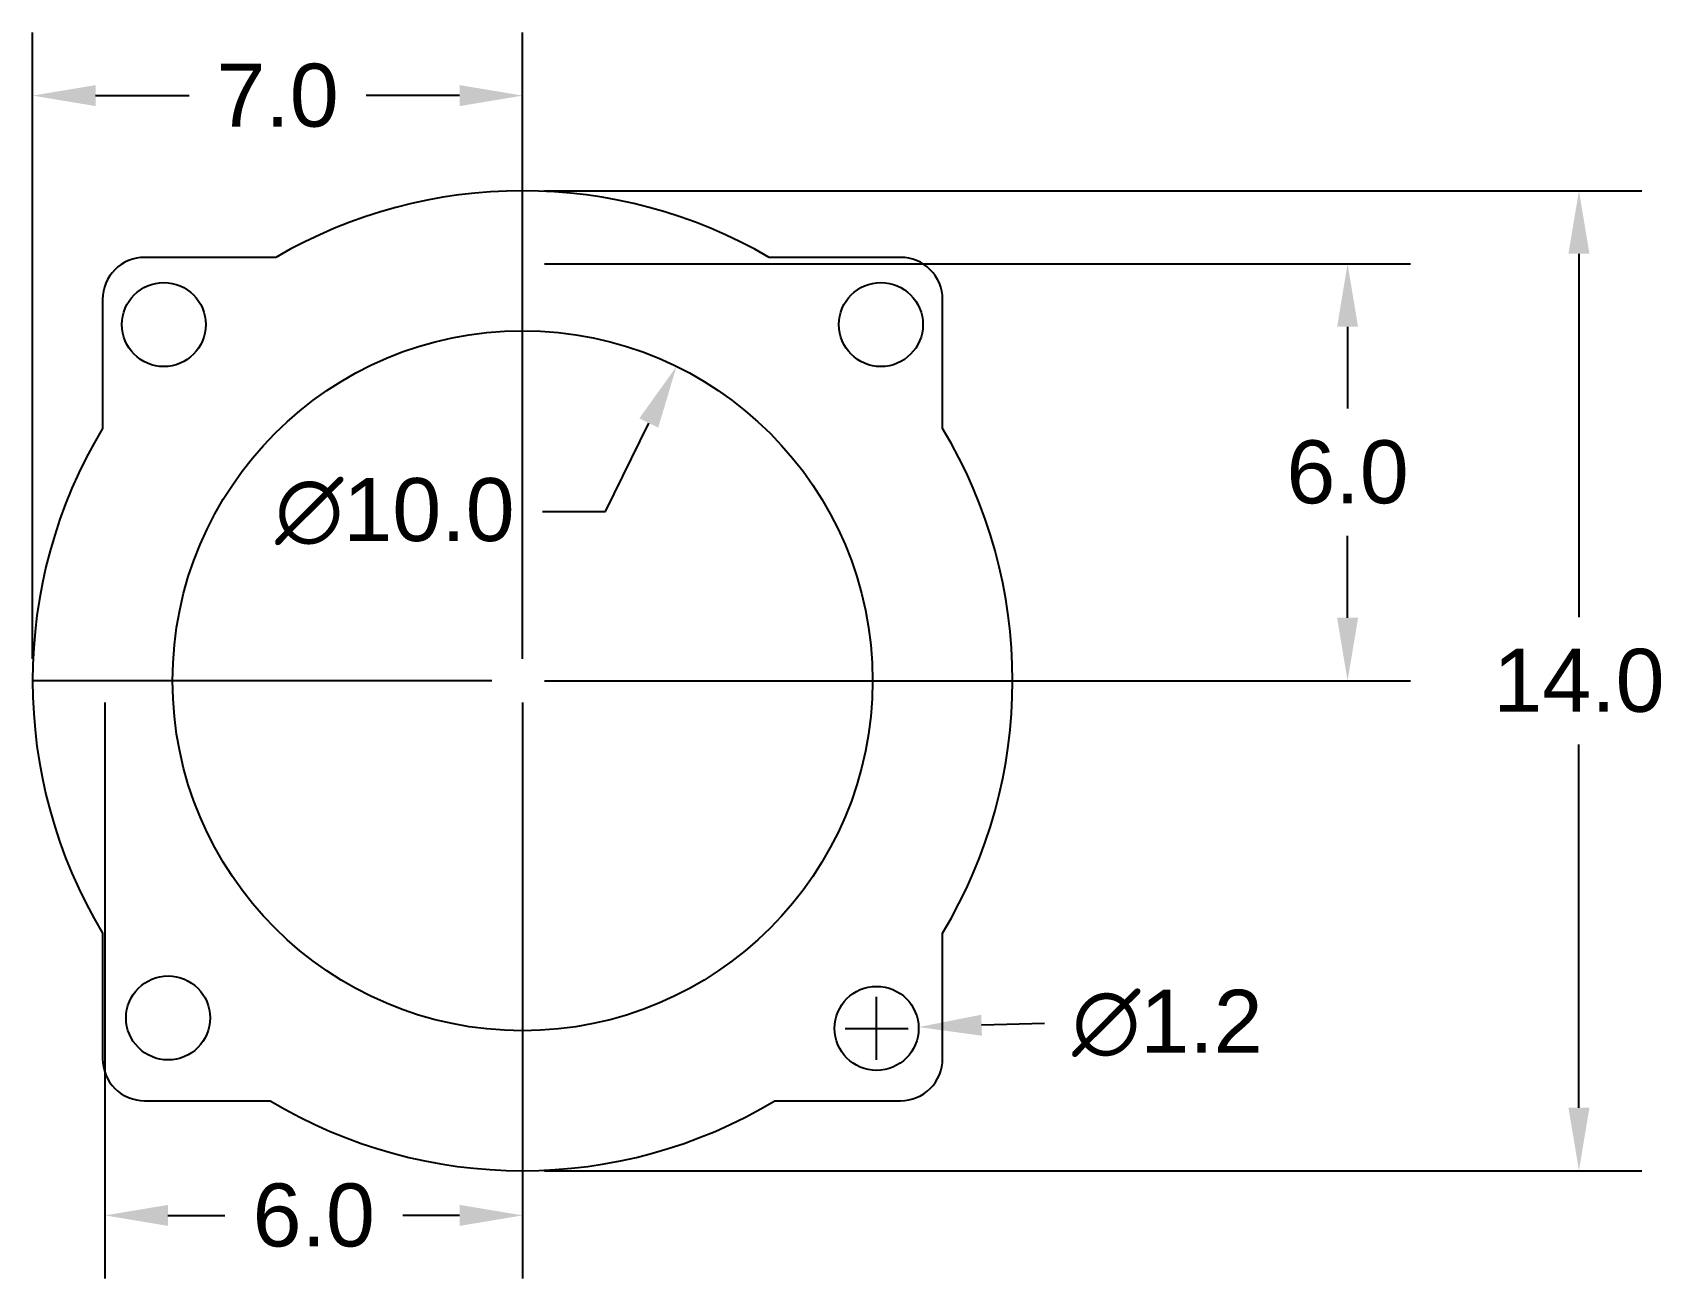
# Model space of a CAD drawing. Header units: millimetres. Extents: x 30.7 to 53.9, y 16.5 to 34.3.
import ezdxf

# ---------------------------------------------------------------- set-up
doc = ezdxf.new("R2010")
doc.units = ezdxf.units.MM
doc.header["$MEASUREMENT"] = 0
doc.styles.get("Standard").update_dxf_attribs({"font": 'arial.ttf'})
doc.dimstyles.get("Standard").update_dxf_attribs({"dimscale": 5, "dimtxt": 0.18, "dimasz": 0.18, "dimexe": 0.18, "dimexo": 0.0625, "dimgap": 0.09, "dimtad": 0, "dimtih": 1, "dimtoh": 1, "dimdec": 1, "dimzin": 0, "dimdsep": 46, "dimtxsty": 'Standard', "dimcen": 0.09, "dimadec": 0, "dimazin": 0, "dimtfac": 1, "dimtdec": 1, "dimtofl": 0, "dimtmove": 0, "dimatfit": 3, "dimfxl": 1, "dimtolj": 1, "dimtzin": 0, "dimarcsym": 0})

# ---------------------------------------------------------------- blocks, each defined once
blk = doc.blocks.new('*D7')
at = {"color": 0, "lineweight": -2, "transparency": 16777216}
for p, q in [((30.664, 25.316), (30.664, 34.263)), ((37.664, 25.316), (37.664, 34.263)), ((31.564, 33.363), (32.9, 33.363)), ((36.764, 33.363), (35.428, 33.363))]:
    blk.add_line(p, q, dxfattribs=at)
at = {"color": 0, "transparency": 16777216}
for points in [[(31.564, 33.513), (31.564, 33.213), (30.664, 33.363)], [(36.764, 33.513), (36.764, 33.213), (37.664, 33.363)]]:
    blk.add_solid(points, dxfattribs=at)
at = {"layer": 'Defpoints', "color": 0, "transparency": 16777216}
for p in [(30.664, 33.363), (30.664, 25.004), (37.664, 25.004)]:
    blk.add_point(p, dxfattribs=at)
at = {"color": 0, "transparency": 16777216, "insert": (34.164, 33.363), "char_height": 0.9, "attachment_point": 5}
blk.add_mtext('\\A1;7.0', dxfattribs=at)
blk = doc.blocks.new('*D8')
at = {"color": 0, "lineweight": -2, "transparency": 16777216}
for p, q in [((31.698, 24.691), (31.698, 16.466)), ((37.664, 24.691), (37.664, 16.466)), ((32.598, 17.366), (33.411, 17.366)), ((36.764, 17.366), (35.951, 17.366))]:
    blk.add_line(p, q, dxfattribs=at)
at = {"color": 0, "transparency": 16777216}
for points in [[(32.598, 17.516), (32.598, 17.216), (31.698, 17.366)], [(36.764, 17.516), (36.764, 17.216), (37.664, 17.366)]]:
    blk.add_solid(points, dxfattribs=at)
at = {"layer": 'Defpoints', "color": 0, "transparency": 16777216}
for p in [(31.698, 25.004), (37.664, 25.004), (31.698, 17.366)]:
    blk.add_point(p, dxfattribs=at)
at = {"color": 0, "transparency": 16777216, "insert": (34.681, 17.366), "char_height": 0.9, "attachment_point": 5}
blk.add_mtext('\\A1;6.0', dxfattribs=at)
blk = doc.blocks.new('*D10')
at = {"color": 0, "lineweight": -2, "transparency": 16777216}
for p, q in [((37.977, 30.961), (50.35, 30.961)), ((49.45, 30.061), (49.45, 28.892)), ((49.45, 25.904), (49.45, 27.073)), ((37.977, 25.004), (50.35, 25.004))]:
    blk.add_line(p, q, dxfattribs=at)
at = {"color": 0, "transparency": 16777216}
for points in [[(49.3, 30.061), (49.6, 30.061), (49.45, 30.961)], [(49.3, 25.904), (49.6, 25.904), (49.45, 25.004)]]:
    blk.add_solid(points, dxfattribs=at)
at = {"layer": 'Defpoints', "color": 0, "transparency": 16777216}
for p in [(37.664, 30.961), (49.45, 30.961), (37.664, 25.004)]:
    blk.add_point(p, dxfattribs=at)
at = {"color": 0, "transparency": 16777216, "insert": (49.45, 27.982), "char_height": 0.9, "attachment_point": 5}
blk.add_mtext('\\A1;6.0', dxfattribs=at)
blk = doc.blocks.new('*D11')
at = {"color": 0, "lineweight": -2, "transparency": 16777216}
for p, q in [((37.977, 32.004), (53.655, 32.004)), ((52.755, 31.104), (52.755, 25.913)), ((52.755, 18.904), (52.755, 24.094)), ((37.977, 18.004), (53.655, 18.004))]:
    blk.add_line(p, q, dxfattribs=at)
at = {"color": 0, "transparency": 16777216}
for points in [[(52.605, 31.104), (52.905, 31.104), (52.755, 32.004)], [(52.605, 18.904), (52.905, 18.904), (52.755, 18.004)]]:
    blk.add_solid(points, dxfattribs=at)
at = {"layer": 'Defpoints', "color": 0, "transparency": 16777216}
for p in [(37.664, 32.004), (52.755, 32.004), (37.664, 18.004)]:
    blk.add_point(p, dxfattribs=at)
at = {"color": 0, "transparency": 16777216, "insert": (52.755, 25.004), "char_height": 0.9, "attachment_point": 5}
blk.add_mtext('\\A1;14.0', dxfattribs=at)
blk = doc.blocks.new('*D12')
at = {"color": 0, "lineweight": -2, "transparency": 16777216}
for p, q in [((42.722, 19.588), (42.722, 20.488)), ((42.272, 20.038), (43.172, 20.038)), ((45.121, 20.109), (44.222, 20.083))]:
    blk.add_line(p, q, dxfattribs=at)
at = {"color": 0, "transparency": 16777216}
blk.add_solid([(44.217, 20.233), (44.226, 19.933), (43.322, 20.056)], dxfattribs=at)
at = {"layer": 'Defpoints', "color": 0, "transparency": 16777216}
for p in [(43.322, 20.056), (42.123, 20.02)]:
    blk.add_point(p, dxfattribs=at)
at = {"color": 0, "transparency": 16777216, "insert": (46.876, 20.109), "char_height": 0.9, "attachment_point": 5}
blk.add_mtext('\\A1;∅1.2', dxfattribs=at)
blk = doc.blocks.new('*D13')
at = {"color": 0, "lineweight": -2, "transparency": 16777216}
for p, q in [((38.847, 27.42), (39.467, 28.686)), ((37.947, 27.42), (38.847, 27.42))]:
    blk.add_line(p, q, dxfattribs=at)
at = {"color": 0, "transparency": 16777216}
blk.add_solid([(39.332, 28.752), (39.602, 28.62), (39.863, 29.495)], dxfattribs=at)
at = {"layer": 'Defpoints', "color": 0, "transparency": 16777216}
for p in [(39.863, 29.495), (35.466, 20.513)]:
    blk.add_point(p, dxfattribs=at)
at = {"color": 0, "transparency": 16777216, "insert": (35.84, 27.42), "char_height": 0.9, "attachment_point": 5}
blk.add_mtext('\\A1;∅10.0', dxfattribs=at)

msp = doc.modelspace()

# ---------------------------------------------------------------- linework, layer by layer
msp.add_line((37.225, 25.004), (30.664, 25.004))
for points in [[(34.14, 31.052), (32.264, 31.052, 0.414214), (31.664, 30.452), (31.664, 28.609)], [(43.664, 28.609), (43.664, 30.452, 0.414214), (43.064, 31.052), (41.188, 31.052)], [(31.664, 21.398), (31.664, 19.604, 0.414214), (32.264, 19.004), (34.059, 19.004)], [(41.27, 19.004), (43.064, 19.004, 0.414214), (43.664, 19.604), (43.664, 21.398)]]:
    msp.add_lwpolyline(points, format="xyb")
for centre, radius in [((32.539, 30.092), 0.6), ((42.783, 30.092), 0.6), ((37.664, 25.004), 5), ((32.6, 20.187), 0.6), ((42.722, 20.038), 0.6)]:
    msp.add_circle(centre, radius)
for start, end in [(59.7743, 120.2257), (148.9973, 211.0027), (328.9973, 31.0027), (238.9973, 301.0027)]:
    msp.add_arc((37.664, 25.004), 7, start, end)

# ---------------------------------------------------------------- dimensions: what is measured, and where the dimension line sits
for base, p2, picture, middle in [((30.664, 33.363), (30.664, 25.004), '*D7', (34.164, 33.363)), ((31.698, 17.366), (31.698, 25.004), '*D8', (34.681, 17.366))]:
    dim = msp.add_linear_dim(base=base, p1=(37.664, 25.004), p2=p2, dimstyle='Standard')
    dim.commit()
    dim.dimension.update_dxf_attribs({"geometry": picture, "text_midpoint": middle})
for base, p1, p2, picture, middle in [((52.755, 32.004), (37.664, 18.004), (37.664, 32.004), '*D11', (52.755, 25.004)), ((49.45, 30.961), (37.664, 25.004), (37.664, 30.961), '*D10', (49.45, 27.982))]:
    dim = msp.add_linear_dim(base=base, p1=p1, p2=p2, angle=90, dimstyle='Standard')
    dim.commit()
    dim.dimension.update_dxf_attribs({"geometry": picture, "text_midpoint": middle})
dim = msp.add_diameter_dim_2p(p1=(35.466, 20.513), p2=(39.863, 29.495), dimstyle='Standard')
dim.commit()
dim.dimension.update_dxf_attribs({"geometry": '*D13', "text_midpoint": (35.84, 27.42), "dimtype": 163})
dim = msp.add_diameter_dim_2p(p1=(42.123, 20.02), p2=(43.322, 20.056), dimstyle='Standard')
dim.commit()
dim.dimension.update_dxf_attribs({"geometry": '*D12', "text_midpoint": (46.876, 20.109)})

doc.saveas('drawing.dxf')
